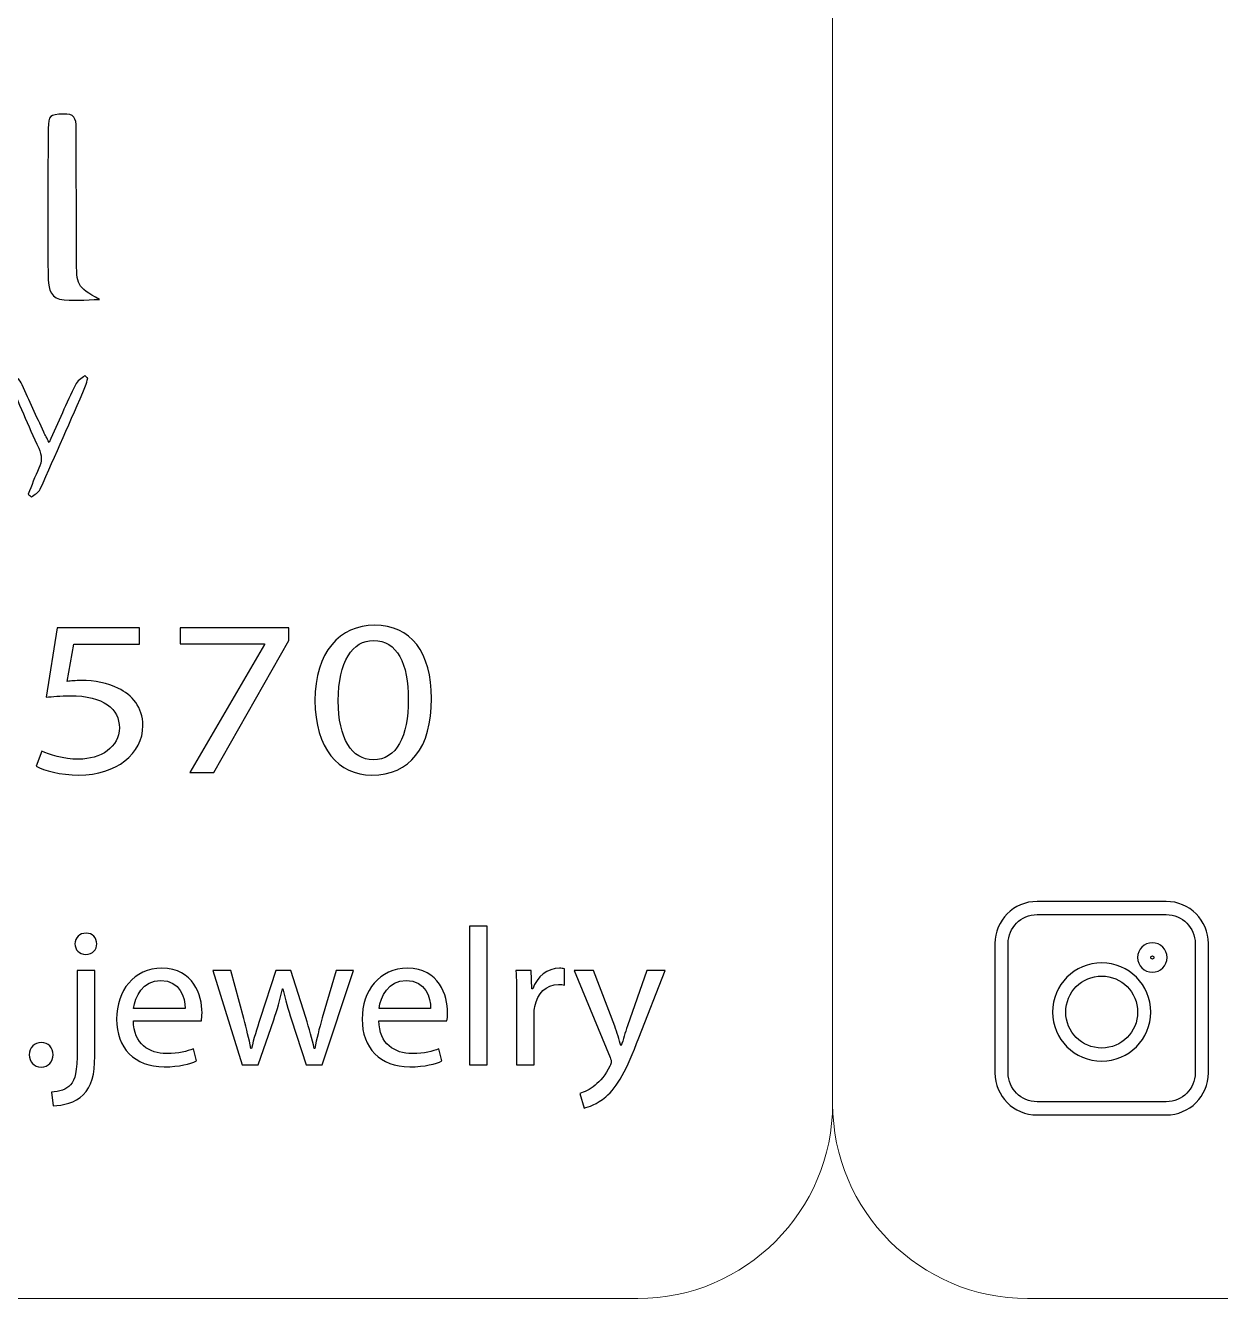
# Model space of a CAD drawing. Header units: millimetres. Extents: x -576 to 618, y 160 to 343.
# Drawn here: x 87.77 to 106.08, y 263.5 to 283 of the extents above; entities that cross this region are included whole.
import ezdxf

# ---------------------------------------------------------------- set-up
doc = ezdxf.new("R2010")
doc.units = ezdxf.units.MM
doc.header["$MEASUREMENT"] = 0
doc.layers.add('Layer 1', color=7, linetype='Continuous')

msp = doc.modelspace()

# ---------------------------------------------------------------- linework, layer by layer
at = {"layer": 'Layer 1', "color": 250, "lineweight": 18}
for points in [[(63.3217, 303.3001), (63.3217, 303.3001), (97.1517, 303.3001), (97.1517, 303.3001), (98.7957, 303.3001), (100.1367, 301.9591), (100.1367, 300.3151), (100.1367, 300.3151), (100.1367, 266.4851), (100.1367, 266.4851), (100.1367, 264.8411), (98.7957, 263.5001), (97.1517, 263.5001), (97.1517, 263.5001), (63.3217, 263.5001), (63.3217, 263.5001), (61.6777, 263.5001), (60.3367, 264.8411), (60.3367, 266.4851), (60.3367, 266.4851), (60.3367, 300.3151), (60.3367, 300.3151), (60.3367, 301.9591), (61.6777, 303.3001), (63.3217, 303.3001)], [(103.1217, 303.3001), (103.1217, 303.3001), (136.9517, 303.3001), (136.9517, 303.3001), (138.5957, 303.3001), (139.9367, 301.9591), (139.9367, 300.3151), (139.9367, 300.3151), (139.9367, 266.4851), (139.9367, 266.4851), (139.9367, 264.8411), (138.5957, 263.5001), (136.9517, 263.5001), (136.9517, 263.5001), (103.1217, 263.5001), (103.1217, 263.5001), (101.4777, 263.5001), (100.1367, 264.8411), (100.1367, 266.4851), (100.1367, 266.4851), (100.1367, 300.3151), (100.1367, 300.3151), (100.1367, 301.9591), (101.4777, 303.3001), (103.1217, 303.3001)]]:
    msp.add_open_spline(points, degree=3, knots=[0, 0, 0, 0, 0.125, 0.125, 0.125, 0.25, 0.25, 0.25, 0.375, 0.375, 0.375, 0.5, 0.5, 0.5, 0.625, 0.625, 0.625, 0.75, 0.75, 0.75, 0.875, 0.875, 0.875, 1, 1, 1, 1], dxfattribs=at)
at = {"layer": 'Layer 1', "color": 230}
for points, knots in [([(88.9052, 278.8031), (88.6853, 278.8031), (88.4818, 278.7744), (88.2909, 278.8118), (88.1299, 278.8436), (88.1171, 279.0199), (88.1152, 279.1634), (88.1096, 279.5887), (88.1093, 280.0137), (88.1099, 280.4386), (88.1106, 280.7675), (88.1152, 281.0964), (88.1187, 281.4249), (88.1208, 281.6258), (88.1405, 281.6349), (88.3474, 281.6449), (88.5109, 281.653), (88.547, 281.5809), (88.5461, 281.4327), (88.5433, 280.7697), (88.5517, 280.1063), (88.5517, 279.4434), (88.5517, 279.0084), (88.548, 279.0084), (88.9052, 278.8031)], [0, 0, 0, 0, 0.125, 0.125, 0.125, 0.25, 0.25, 0.25, 0.375, 0.375, 0.375, 0.5, 0.5, 0.5, 0.625, 0.625, 0.625, 0.75, 0.75, 0.75, 0.875, 0.875, 0.875, 1, 1, 1, 1]), ([(87.5021, 277.5885), (87.6378, 277.6525), (87.6788, 277.5758), (87.7158, 277.4962), (87.8275, 277.2553), (87.9377, 277.0132), (88.0494, 276.772), (88.07, 276.7271), (88.094, 276.684), (88.1296, 276.6141), (88.2709, 276.9264), (88.3976, 277.2154), (88.5343, 277.4993), (88.5614, 277.5552), (88.6275, 277.5923), (88.6759, 277.6379), (88.6912, 277.626), (88.7061, 277.6138), (88.7218, 277.6019), (88.7114, 277.5611), (88.7071, 277.5174), (88.6906, 277.4796), (88.46, 276.9514), (88.2298, 276.4232), (87.9933, 275.8977), (87.9708, 275.8481), (87.9053, 275.8178), (87.8597, 275.7786), (87.8432, 275.7926), (87.8263, 275.8066), (87.8091, 275.8207), (87.8634, 275.9539), (87.9124, 276.0893), (87.9739, 276.2191), (88.0238, 276.3249), (88.0213, 276.4163), (87.9717, 276.5243), (87.8107, 276.8722), (87.6613, 277.2254), (87.5021, 277.5885)], [0, 0, 0, 0, 0.0769231, 0.0769231, 0.0769231, 0.1538462, 0.1538462, 0.1538462, 0.2307692, 0.2307692, 0.2307692, 0.3076923, 0.3076923, 0.3076923, 0.3846154, 0.3846154, 0.3846154, 0.4615385, 0.4615385, 0.4615385, 0.5384615, 0.5384615, 0.5384615, 0.6153846, 0.6153846, 0.6153846, 0.6923077, 0.6923077, 0.6923077, 0.7692308, 0.7692308, 0.7692308, 0.8461538, 0.8461538, 0.8461538, 0.9230769, 0.9230769, 0.9230769, 1, 1, 1, 1]), ([(93.9907, 272.6904), (93.9907, 271.9363), (93.6584, 271.5197), (93.075, 271.5197), (92.5605, 271.5197), (92.2119, 271.9259), (92.2039, 272.6601), (92.2039, 273.4039), (92.5848, 273.8136), (93.1196, 273.8136), (93.6744, 273.8136), (93.9907, 273.3971), (93.9907, 272.6904)], [0, 0, 0, 0, 0.25, 0.25, 0.25, 0.5, 0.5, 0.5, 0.75, 0.75, 0.75, 1, 1, 1, 1]), ([(89.5159, 273.5235), (89.5159, 273.5235), (88.5109, 273.5235), (88.5109, 273.5235), (88.5109, 273.5235), (88.4098, 272.9535), (88.4098, 272.9535), (88.4703, 272.96), (88.5271, 272.9672), (88.6245, 272.9672), (88.8269, 272.9672), (89.0294, 272.9298), (89.1916, 272.8477), (89.3983, 272.7488), (89.5682, 272.5575), (89.5682, 272.2777), (89.5682, 271.8439), (89.1589, 271.5198), (88.5879, 271.5198), (88.3002, 271.5198), (88.0572, 271.5882), (87.9315, 271.6564), (87.9315, 271.6564), (88.0207, 271.8848), (88.0207, 271.8848), (88.1302, 271.8302), (88.3449, 271.762), (88.5839, 271.762), (88.9202, 271.762), (89.2079, 271.9463), (89.2079, 272.2434), (89.2039, 272.5301), (88.9767, 272.7351), (88.45, 272.7351), (88.3002, 272.7351), (88.1829, 272.7213), (88.0856, 272.7111), (88.0856, 272.7111), (88.2556, 273.7763), (88.2556, 273.7763), (88.2556, 273.7763), (89.5159, 273.7763), (89.5159, 273.7763), (89.5159, 273.7763), (89.5159, 273.5235), (89.5159, 273.5235)], [0, 0, 0, 0, 0.0666667, 0.0666667, 0.0666667, 0.1333333, 0.1333333, 0.1333333, 0.2, 0.2, 0.2, 0.2666667, 0.2666667, 0.2666667, 0.3333333, 0.3333333, 0.3333333, 0.4, 0.4, 0.4, 0.4666667, 0.4666667, 0.4666667, 0.5333333, 0.5333333, 0.5333333, 0.6, 0.6, 0.6, 0.6666667, 0.6666667, 0.6666667, 0.7333333, 0.7333333, 0.7333333, 0.8, 0.8, 0.8, 0.8666667, 0.8666667, 0.8666667, 0.9333333, 0.9333333, 0.9333333, 1, 1, 1, 1]), ([(91.8019, 273.7761), (91.8019, 273.7761), (91.8019, 273.578), (91.8019, 273.578), (91.8019, 273.578), (90.6552, 271.5574), (90.6552, 271.5574), (90.6552, 271.5574), (90.2868, 271.5574), (90.2868, 271.5574), (90.2868, 271.5574), (91.429, 273.5203), (91.429, 273.5203), (91.429, 273.5203), (91.429, 273.5269), (91.429, 273.5269), (91.429, 273.5269), (90.1407, 273.5269), (90.1407, 273.5269), (90.1407, 273.5269), (90.1407, 273.7761), (90.1407, 273.7761), (90.1407, 273.7761), (91.8019, 273.7761), (91.8019, 273.7761)], [0, 0, 0, 0, 0.125, 0.125, 0.125, 0.25, 0.25, 0.25, 0.375, 0.375, 0.375, 0.5, 0.5, 0.5, 0.625, 0.625, 0.625, 0.75, 0.75, 0.75, 0.875, 0.875, 0.875, 1, 1, 1, 1]), ([(92.5605, 272.6564), (92.5605, 272.0795), (92.7711, 271.7521), (93.0952, 271.7521), (93.46, 271.7521), (93.6338, 272.1103), (93.6338, 272.6769), (93.6338, 273.223), (93.4678, 273.5814), (93.0993, 273.5814), (92.7874, 273.5814), (92.5605, 273.2607), (92.5605, 272.6564)], [0, 0, 0, 0, 0.25, 0.25, 0.25, 0.5, 0.5, 0.5, 0.75, 0.75, 0.75, 1, 1, 1, 1]), ([(105.2485, 266.3125), (105.2485, 266.3125), (103.2676, 266.3125), (103.2676, 266.3125), (103.0899, 266.3125), (102.9287, 266.3848), (102.8122, 266.5012), (102.6952, 266.6178), (102.623, 266.779), (102.623, 266.9569), (102.623, 266.9569), (102.623, 268.9382), (102.623, 268.9382), (102.623, 269.116), (102.6951, 269.277), (102.8117, 269.3937), (102.9288, 269.5107), (103.0899, 269.5829), (103.2676, 269.5829), (103.2676, 269.5829), (105.2485, 269.5829), (105.2485, 269.5829), (105.4263, 269.5829), (105.5874, 269.5107), (105.704, 269.3941), (105.821, 269.277), (105.8932, 269.116), (105.8932, 268.9382), (105.8932, 268.9382), (105.8932, 266.9569), (105.8932, 266.9569), (105.8932, 266.779), (105.8209, 266.6178), (105.7044, 266.5012), (105.5874, 266.3848), (105.4263, 266.3125), (105.2485, 266.3125)], [0, 0, 0, 0, 0.0833333, 0.0833333, 0.0833333, 0.1666667, 0.1666667, 0.1666667, 0.25, 0.25, 0.25, 0.3333333, 0.3333333, 0.3333333, 0.4166667, 0.4166667, 0.4166667, 0.5, 0.5, 0.5, 0.5833333, 0.5833333, 0.5833333, 0.6666667, 0.6666667, 0.6666667, 0.75, 0.75, 0.75, 0.8333333, 0.8333333, 0.8333333, 0.9166667, 0.9166667, 0.9166667, 1, 1, 1, 1]), ([(103.2676, 266.5142), (103.2676, 266.5142), (105.2485, 266.5142), (105.2485, 266.5142), (105.3711, 266.5142), (105.482, 266.5637), (105.562, 266.6436), (105.6419, 266.7239), (105.6915, 266.8346), (105.6915, 266.9569), (105.6915, 266.9569), (105.6915, 268.9382), (105.6915, 268.9382), (105.6915, 269.0608), (105.642, 269.1717), (105.5621, 269.2517), (105.482, 269.3317), (105.3711, 269.3812), (105.2485, 269.3812), (105.2485, 269.3812), (103.2676, 269.3812), (103.2676, 269.3812), (103.145, 269.3812), (103.0341, 269.3317), (102.9541, 269.2517), (102.8741, 269.1717), (102.8246, 269.0608), (102.8246, 268.9382), (102.8246, 268.9382), (102.8246, 266.9569), (102.8246, 266.9569), (102.8246, 266.8346), (102.8742, 266.7239), (102.9544, 266.6438), (103.0341, 266.5637), (103.145, 266.5142), (103.2676, 266.5142)], [0, 0, 0, 0, 0.0833333, 0.0833333, 0.0833333, 0.1666667, 0.1666667, 0.1666667, 0.25, 0.25, 0.25, 0.3333333, 0.3333333, 0.3333333, 0.4166667, 0.4166667, 0.4166667, 0.5, 0.5, 0.5, 0.5833333, 0.5833333, 0.5833333, 0.6666667, 0.6666667, 0.6666667, 0.75, 0.75, 0.75, 0.8333333, 0.8333333, 0.8333333, 0.9166667, 0.9166667, 0.9166667, 1, 1, 1, 1]), ([(94.571, 269.2022), (94.571, 269.2022), (94.8406, 269.2022), (94.8406, 269.2022), (94.8406, 269.2022), (94.8406, 267.0793), (94.8406, 267.0793), (94.8406, 267.0793), (94.571, 267.0793), (94.571, 267.0793), (94.571, 267.0793), (94.571, 269.2022), (94.571, 269.2022)], [0, 0, 0, 0, 0.25, 0.25, 0.25, 0.5, 0.5, 0.5, 0.75, 0.75, 0.75, 1, 1, 1, 1]), ([(88.8607, 268.9332), (88.8639, 268.8465), (88.7996, 268.7717), (88.6923, 268.7717), (88.5912, 268.7717), (88.527, 268.8465), (88.527, 268.9332), (88.527, 269.0259), (88.5972, 269.0974), (88.6983, 269.0974), (88.7965, 269.0974), (88.8607, 269.0259), (88.8607, 268.9332)], [0, 0, 0, 0, 0.25, 0.25, 0.25, 0.5, 0.5, 0.5, 0.75, 0.75, 0.75, 1, 1, 1, 1]), ([(105.2599, 268.7245), (105.2599, 268.6624), (105.2347, 268.6061), (105.194, 268.5654), (105.1534, 268.5247), (105.097, 268.4995), (105.0349, 268.4995), (104.9728, 268.4995), (104.9165, 268.5247), (104.8758, 268.5654), (104.8351, 268.6061), (104.8099, 268.6624), (104.8099, 268.7245), (104.8099, 268.7866), (104.8351, 268.8429), (104.8758, 268.8836), (104.9165, 268.9243), (104.9728, 268.9495), (105.0349, 268.9495), (105.097, 268.9495), (105.1534, 268.9243), (105.194, 268.8836), (105.2347, 268.8429), (105.2599, 268.7866), (105.2599, 268.7245)], [0, 0, 0, 0, 0.125, 0.125, 0.125, 0.25, 0.25, 0.25, 0.375, 0.375, 0.375, 0.5, 0.5, 0.5, 0.625, 0.625, 0.625, 0.75, 0.75, 0.75, 0.875, 0.875, 0.875, 1, 1, 1, 1]), ([(105.0515, 268.708), (105.0556, 268.7121), (105.0583, 268.7181), (105.0583, 268.7245), (105.0583, 268.731), (105.0556, 268.7369), (105.0515, 268.7411), (105.0473, 268.7452), (105.0414, 268.7479), (105.0349, 268.7479), (105.0285, 268.7479), (105.0225, 268.7452), (105.0184, 268.7411), (105.0142, 268.7369), (105.0116, 268.731), (105.0116, 268.7245), (105.0116, 268.7181), (105.0142, 268.7121), (105.0184, 268.708), (105.0225, 268.7038), (105.0285, 268.7012), (105.0349, 268.7012), (105.0414, 268.7012), (105.0473, 268.7038), (105.0515, 268.708)], [0, 0, 0, 0, 0.125, 0.125, 0.125, 0.25, 0.25, 0.25, 0.375, 0.375, 0.375, 0.5, 0.5, 0.5, 0.625, 0.625, 0.625, 0.75, 0.75, 0.75, 0.875, 0.875, 0.875, 1, 1, 1, 1]), ([(89.4221, 267.7552), (89.428, 267.3994), (89.6611, 267.2528), (89.9309, 267.2528), (90.1241, 267.2528), (90.2405, 267.2859), (90.3416, 267.3274), (90.3416, 267.3274), (90.3877, 267.1392), (90.3877, 267.1392), (90.2926, 267.0974), (90.13, 267.0496), (89.8941, 267.0496), (89.4373, 267.0496), (89.1644, 267.3423), (89.1644, 267.7791), (89.1644, 268.2157), (89.428, 268.5595), (89.8604, 268.5595), (90.3447, 268.5595), (90.4735, 268.1439), (90.4735, 267.8777), (90.4735, 267.8238), (90.4673, 267.782), (90.4645, 267.7552), (90.4645, 267.7552), (89.4221, 267.7552), (89.4221, 267.7552)], [0, 0, 0, 0, 0.1111111, 0.1111111, 0.1111111, 0.2222222, 0.2222222, 0.2222222, 0.3333333, 0.3333333, 0.3333333, 0.4444444, 0.4444444, 0.4444444, 0.5555556, 0.5555556, 0.5555556, 0.6666667, 0.6666667, 0.6666667, 0.7777778, 0.7777778, 0.7777778, 0.8888889, 0.8888889, 0.8888889, 1, 1, 1, 1]), ([(93.1848, 267.7552), (93.1907, 267.3994), (93.4235, 267.2528), (93.6937, 267.2528), (93.8869, 267.2528), (94.0033, 267.2859), (94.1043, 267.3274), (94.1043, 267.3274), (94.1505, 267.1392), (94.1505, 267.1392), (94.0553, 267.0974), (93.8928, 267.0496), (93.6569, 267.0496), (93.2001, 267.0496), (92.9271, 267.3423), (92.9271, 267.7791), (92.9271, 268.2157), (93.1907, 268.5595), (93.6232, 268.5595), (94.1074, 268.5595), (94.2363, 268.1439), (94.2363, 267.8777), (94.2363, 267.8238), (94.23, 267.782), (94.2273, 267.7552), (94.2273, 267.7552), (93.1848, 267.7552), (93.1848, 267.7552)], [0, 0, 0, 0, 0.1111111, 0.1111111, 0.1111111, 0.2222222, 0.2222222, 0.2222222, 0.3333333, 0.3333333, 0.3333333, 0.4444444, 0.4444444, 0.4444444, 0.5555556, 0.5555556, 0.5555556, 0.6666667, 0.6666667, 0.6666667, 0.7777778, 0.7777778, 0.7777778, 0.8888889, 0.8888889, 0.8888889, 1, 1, 1, 1]), ([(95.2948, 268.0752), (95.2948, 268.2456), (95.2914, 268.3922), (95.2823, 268.5264), (95.2823, 268.5264), (95.5186, 268.5264), (95.5186, 268.5264), (95.5186, 268.5264), (95.5276, 268.2425), (95.5276, 268.2425), (95.5276, 268.2425), (95.5401, 268.2425), (95.5401, 268.2425), (95.6075, 268.4368), (95.7697, 268.5595), (95.951, 268.5595), (95.9816, 268.5595), (96.0031, 268.5563), (96.0277, 268.5504), (96.0277, 268.5504), (96.0277, 268.3024), (96.0277, 268.3024), (96, 268.3083), (95.9722, 268.3114), (95.9357, 268.3114), (95.7453, 268.3114), (95.6106, 268.171), (95.5738, 267.9735), (95.5675, 267.9376), (95.5613, 267.8958), (95.5613, 267.8509), (95.5613, 267.8509), (95.5613, 267.0796), (95.5613, 267.0796), (95.5613, 267.0796), (95.2948, 267.0796), (95.2948, 267.0796), (95.2948, 267.0796), (95.2948, 268.0752), (95.2948, 268.0752)], [0, 0, 0, 0, 0.0769231, 0.0769231, 0.0769231, 0.1538462, 0.1538462, 0.1538462, 0.2307692, 0.2307692, 0.2307692, 0.3076923, 0.3076923, 0.3076923, 0.3846154, 0.3846154, 0.3846154, 0.4615385, 0.4615385, 0.4615385, 0.5384615, 0.5384615, 0.5384615, 0.6153846, 0.6153846, 0.6153846, 0.6923077, 0.6923077, 0.6923077, 0.7692308, 0.7692308, 0.7692308, 0.8461538, 0.8461538, 0.8461538, 0.9230769, 0.9230769, 0.9230769, 1, 1, 1, 1]), ([(105.0115, 267.8887), (105.0115, 267.6814), (104.9271, 267.4932), (104.7907, 267.3569), (104.6548, 267.2204), (104.4666, 267.1361), (104.2588, 267.1361), (104.0511, 267.1361), (103.8628, 267.2205), (103.7267, 267.3565), (103.5905, 267.4927), (103.5063, 267.681), (103.5063, 267.8887), (103.5063, 268.0963), (103.5906, 268.2844), (103.7267, 268.4207), (103.8629, 268.5574), (104.0511, 268.6416), (104.2588, 268.6416), (104.4663, 268.6416), (104.6546, 268.5572), (104.791, 268.4207), (104.9272, 268.2844), (105.0115, 268.0963), (105.0115, 267.8887)], [0, 0, 0, 0, 0.125, 0.125, 0.125, 0.25, 0.25, 0.25, 0.375, 0.375, 0.375, 0.5, 0.5, 0.5, 0.625, 0.625, 0.625, 0.75, 0.75, 0.75, 0.875, 0.875, 0.875, 1, 1, 1, 1]), ([(88.165, 266.6608), (88.2876, 266.6699), (88.395, 266.7029), (88.4592, 266.7713), (88.5329, 266.8552), (88.5603, 266.9688), (88.5603, 267.3155), (88.5603, 267.3155), (88.5603, 268.5264), (88.5603, 268.5264), (88.5603, 268.5264), (88.8302, 268.5264), (88.8302, 268.5264), (88.8302, 268.5264), (88.8302, 267.2141), (88.8302, 267.2141), (88.8302, 266.9329), (88.7843, 266.7507), (88.6524, 266.6191), (88.5329, 266.5023), (88.3366, 266.4546), (88.1925, 266.4546), (88.1925, 266.4546), (88.165, 266.6608), (88.165, 266.6608)], [0, 0, 0, 0, 0.125, 0.125, 0.125, 0.25, 0.25, 0.25, 0.375, 0.375, 0.375, 0.5, 0.5, 0.5, 0.625, 0.625, 0.625, 0.75, 0.75, 0.75, 0.875, 0.875, 0.875, 1, 1, 1, 1]), ([(90.2131, 267.9435), (90.2162, 268.1108), (90.1422, 268.371), (89.8389, 268.371), (89.5662, 268.371), (89.4464, 268.1258), (89.4252, 267.9435), (89.4252, 267.9435), (90.2131, 267.9435), (90.2131, 267.9435)], [0, 0, 0, 0, 0.3333333, 0.3333333, 0.3333333, 0.6666667, 0.6666667, 0.6666667, 1, 1, 1, 1]), ([(90.9157, 268.5265), (90.9157, 268.5265), (91.1119, 267.7911), (91.1119, 267.7911), (91.155, 267.6295), (91.1946, 267.48), (91.222, 267.3305), (91.222, 267.3305), (91.2314, 267.3305), (91.2314, 267.3305), (91.2651, 267.4772), (91.3141, 267.6326), (91.3634, 267.7882), (91.3634, 267.7882), (91.6055, 268.5265), (91.6055, 268.5265), (91.6055, 268.5265), (91.8324, 268.5265), (91.8324, 268.5265), (91.8324, 268.5265), (92.0623, 267.8033), (92.0623, 267.8033), (92.1175, 267.6295), (92.1602, 267.4772), (92.1943, 267.3305), (92.1943, 267.3305), (92.2033, 267.3305), (92.2033, 267.3305), (92.228, 267.4772), (92.2676, 267.6295), (92.3166, 267.8001), (92.3166, 267.8001), (92.5284, 268.5265), (92.5284, 268.5265), (92.5284, 268.5265), (92.7949, 268.5265), (92.7949, 268.5265), (92.7949, 268.5265), (92.3166, 267.0794), (92.3166, 267.0794), (92.3166, 267.0794), (92.0714, 267.0794), (92.0714, 267.0794), (92.0714, 267.0794), (91.8449, 267.7702), (91.8449, 267.7702), (91.7928, 267.9318), (91.7497, 268.0753), (91.7129, 268.2457), (91.7129, 268.2457), (91.7066, 268.2457), (91.7066, 268.2457), (91.6698, 268.0721), (91.6239, 267.9224), (91.5718, 267.767), (91.5718, 267.767), (91.3325, 267.0794), (91.3325, 267.0794), (91.3325, 267.0794), (91.0872, 267.0794), (91.0872, 267.0794), (91.0872, 267.0794), (90.6395, 268.5265), (90.6395, 268.5265), (90.6395, 268.5265), (90.9157, 268.5265), (90.9157, 268.5265)], [0, 0, 0, 0, 0.0454545, 0.0454545, 0.0454545, 0.0909091, 0.0909091, 0.0909091, 0.1363636, 0.1363636, 0.1363636, 0.1818182, 0.1818182, 0.1818182, 0.2272727, 0.2272727, 0.2272727, 0.2727273, 0.2727273, 0.2727273, 0.3181818, 0.3181818, 0.3181818, 0.3636364, 0.3636364, 0.3636364, 0.4090909, 0.4090909, 0.4090909, 0.4545455, 0.4545455, 0.4545455, 0.5, 0.5, 0.5, 0.5454545, 0.5454545, 0.5454545, 0.5909091, 0.5909091, 0.5909091, 0.6363636, 0.6363636, 0.6363636, 0.6818182, 0.6818182, 0.6818182, 0.7272727, 0.7272727, 0.7272727, 0.7727273, 0.7727273, 0.7727273, 0.8181818, 0.8181818, 0.8181818, 0.8636364, 0.8636364, 0.8636364, 0.9090909, 0.9090909, 0.9090909, 0.9545455, 0.9545455, 0.9545455, 1, 1, 1, 1]), ([(93.9757, 267.9435), (93.9788, 268.1108), (93.9049, 268.371), (93.6016, 268.371), (93.329, 268.371), (93.2091, 268.1258), (93.1879, 267.9435), (93.1879, 267.9435), (93.9757, 267.9435), (93.9757, 267.9435)], [0, 0, 0, 0, 0.3333333, 0.3333333, 0.3333333, 0.6666667, 0.6666667, 0.6666667, 1, 1, 1, 1]), ([(96.4722, 268.5265), (96.4722, 268.5265), (96.7969, 267.6716), (96.7969, 267.6716), (96.8306, 267.5758), (96.8678, 267.4622), (96.8921, 267.3755), (96.8921, 267.3755), (96.898, 267.3755), (96.898, 267.3755), (96.9258, 267.4622), (96.9564, 267.5726), (96.9932, 267.6775), (96.9932, 267.6775), (97.2875, 268.5265), (97.2875, 268.5265), (97.2875, 268.5265), (97.5726, 268.5265), (97.5726, 268.5265), (97.5726, 268.5265), (97.168, 267.495), (97.168, 267.495), (96.9748, 266.9989), (96.8429, 266.7446), (96.6591, 266.5892), (96.5274, 266.4756), (96.3954, 266.4307), (96.328, 266.4185), (96.328, 266.4185), (96.2604, 266.6401), (96.2604, 266.6401), (96.328, 266.6609), (96.4166, 266.7028), (96.4965, 266.7683), (96.5702, 266.8253), (96.6619, 266.9271), (96.7236, 267.0616), (96.7358, 267.0884), (96.7449, 267.1093), (96.7449, 267.1243), (96.7449, 267.1392), (96.7387, 267.1602), (96.7265, 267.1933), (96.7265, 267.1933), (96.1779, 268.5265), (96.1779, 268.5265), (96.1779, 268.5265), (96.4722, 268.5265), (96.4722, 268.5265)], [0, 0, 0, 0, 0.0625, 0.0625, 0.0625, 0.125, 0.125, 0.125, 0.1875, 0.1875, 0.1875, 0.25, 0.25, 0.25, 0.3125, 0.3125, 0.3125, 0.375, 0.375, 0.375, 0.4375, 0.4375, 0.4375, 0.5, 0.5, 0.5, 0.5625, 0.5625, 0.5625, 0.625, 0.625, 0.625, 0.6875, 0.6875, 0.6875, 0.75, 0.75, 0.75, 0.8125, 0.8125, 0.8125, 0.875, 0.875, 0.875, 0.9375, 0.9375, 0.9375, 1, 1, 1, 1]), ([(104.6487, 267.4992), (104.7483, 267.5985), (104.8098, 267.7364), (104.8098, 267.8887), (104.8098, 268.0412), (104.7481, 268.1793), (104.6484, 268.279), (104.5491, 268.3784), (104.4112, 268.44), (104.2588, 268.44), (104.1067, 268.44), (103.9689, 268.3783), (103.8692, 268.2786), (103.7696, 268.1792), (103.7079, 268.0412), (103.7079, 267.8887), (103.7079, 267.7367), (103.7696, 267.5988), (103.8693, 267.4991), (103.9689, 267.3995), (104.1067, 267.3378), (104.2588, 267.3378), (104.411, 267.3378), (104.5488, 267.3995), (104.6487, 267.4992)], [0, 0, 0, 0, 0.125, 0.125, 0.125, 0.25, 0.25, 0.25, 0.375, 0.375, 0.375, 0.5, 0.5, 0.5, 0.625, 0.625, 0.625, 0.75, 0.75, 0.75, 0.875, 0.875, 0.875, 1, 1, 1, 1]), ([(87.8275, 267.2348), (87.8275, 267.3453), (87.9043, 267.4233), (88.0116, 267.4233), (88.119, 267.4233), (88.1925, 267.3453), (88.1925, 267.2348), (88.1925, 267.1272), (88.1218, 267.0464), (88.0085, 267.0464), (87.9011, 267.0464), (87.8275, 267.1272), (87.8275, 267.2348)], [0, 0, 0, 0, 0.25, 0.25, 0.25, 0.5, 0.5, 0.5, 0.75, 0.75, 0.75, 1, 1, 1, 1])]:
    msp.add_open_spline(points, degree=3, knots=knots, dxfattribs=at)

doc.saveas('drawing.dxf')
